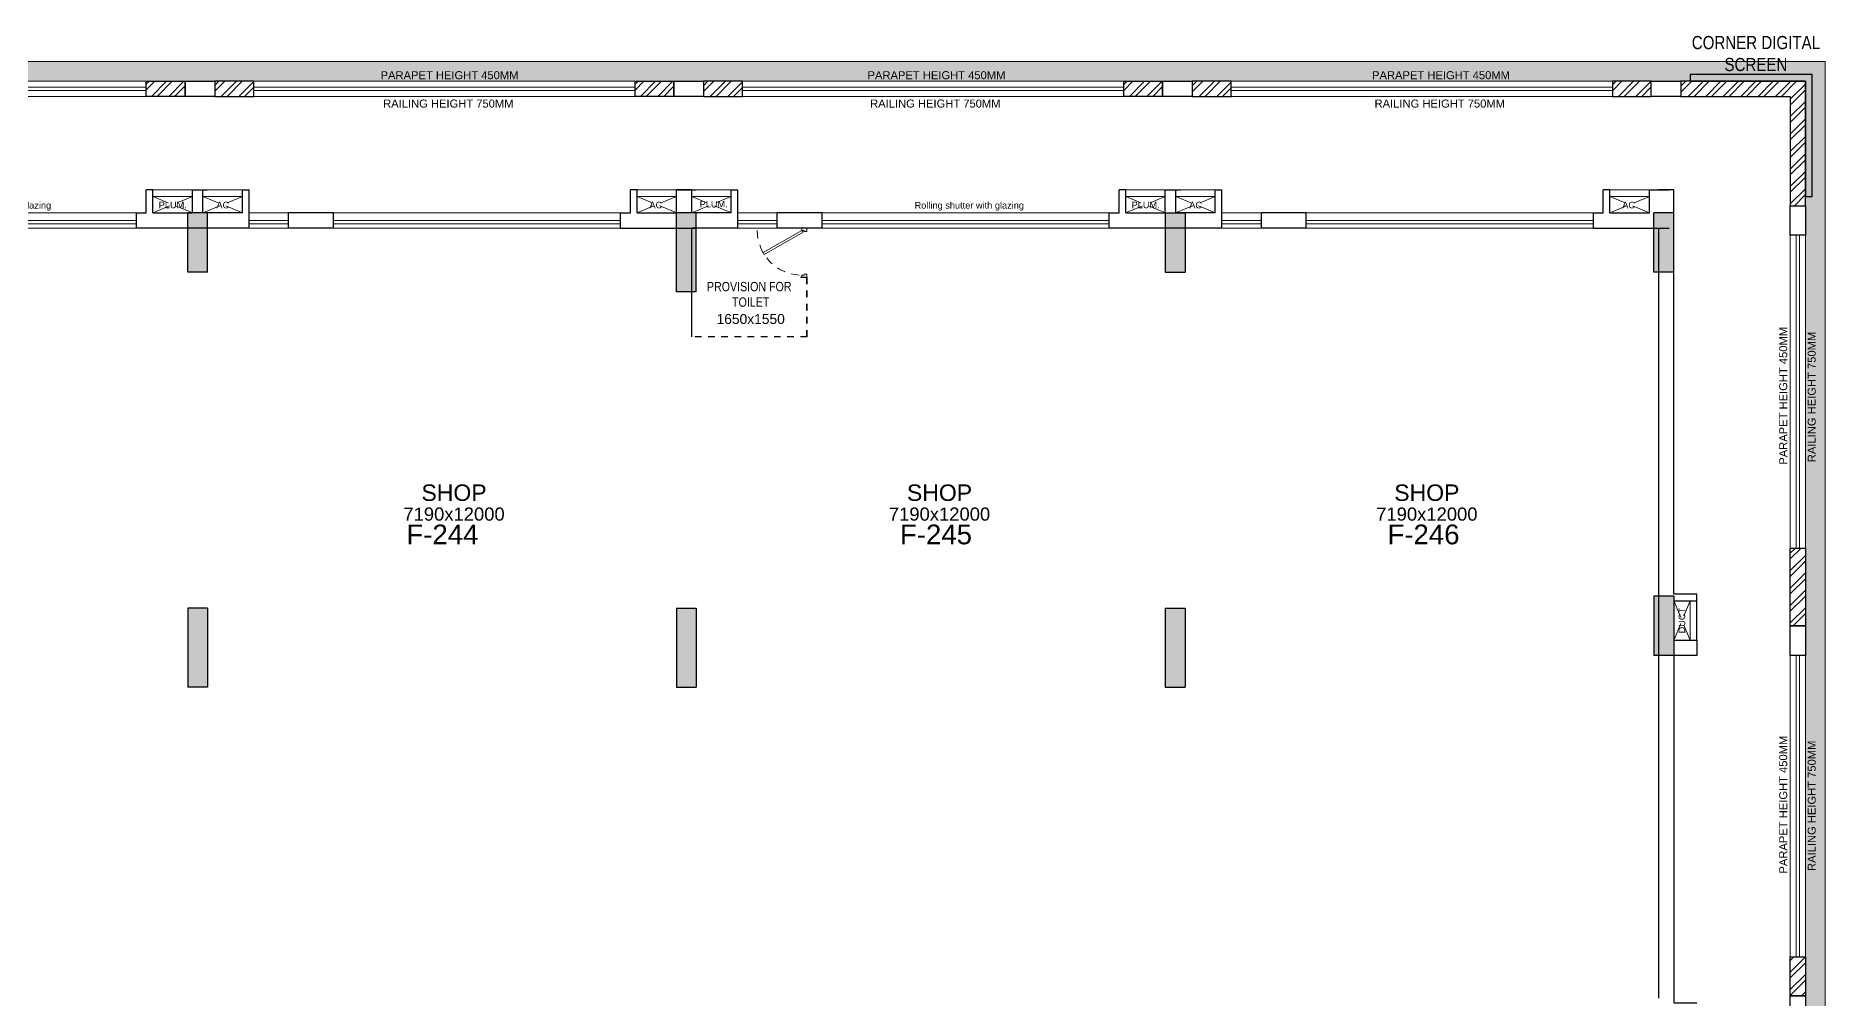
# Model space of a CAD drawing. Header units: metres. Extents: x 9819 to 10514, y 4405 to 4599.
# Drawn here: x 10323.1 to 10350.27, y 4483.01 to 4497.62 of the extents above; entities that cross this region are included whole.
import ezdxf
from ezdxf.enums import TextEntityAlignment as Align

# ---------------------------------------------------------------- set-up
doc = ezdxf.new("R2010")
doc.units = ezdxf.units.M
doc.header["$MEASUREMENT"] = 0
doc.linetypes.add('DASHED2', pattern=[0.375, 0.25, -0.125])
doc.linetypes.add('HIDDEN', pattern=[0.375, 0.25, -0.125])
for name, color, linetype in [('A_COL. NO', 4, 'Continuous'), ('A_SIGNAGE', 171, 'Continuous'), ('STRU. COL.', 1, 'Continuous')]:
    doc.layers.add(name, color=color, linetype=linetype)
for name, color, linetype, lineweight in [('A_COMMENTS', 3, 'Continuous', 0), ('A_CONC', 1, 'Continuous', 30), ('A_DOOR-WIN', 23, 'Continuous', 9), ('A_DOTTED', 8, 'HIDDEN', 0), ('A_ELE 0.15', 252, 'Continuous', 15), ('A_GLAZE', 140, 'Continuous', 5), ('A_LEDGE', 252, 'Continuous', 15), ('A_SHOP NO.', 113, 'Continuous', 5), ('A_SILL 0.09', 9, 'Continuous', 9), ('A_SILL 0.25', 25, 'Continuous', 15), ('A_TEXT', 7, 'Continuous', 5), ('A_WALL', 7, 'Continuous', 30), ('Doorline', 251, 'DASHED2', 13)]:
    doc.layers.add(name, color=color, linetype=linetype, lineweight=lineweight)
doc.layers.get('A_COL. NO').off()
doc.styles.add('A', font='ARIALN.TTF')
doc.styles.get("Standard").update_dxf_attribs({"font": 'arial.ttf'})

# ---------------------------------------------------------------- blocks, each defined once
blk = doc.blocks.new('col')
at = {"linetype": 'Continuous'}
blk.add_hatch(color=256, dxfattribs=at).paths.add_polyline_path([(0, 0), (1, 0), (1, 1), (0, 1), (0, 0)])
at = {"linetype": 'Continuous', "lineweight": 25}
for p, q in [((0, 1), (1, 1)), ((0, 1), (0, 0)), ((1, 1), (1, 0)), ((0, 0), (1, 0))]:
    blk.add_line(p, q, dxfattribs=at)
blk = doc.blocks.new('WING-F REVISED COLU.')
at = {"layer": 'STRU. COL.', "zscale": 0.23}
for p, xscale, yscale, rotation in [((5540.193, -8836.166), 0.3, 0.9, 180), ((5547.613, -8836.166), 0.3, 1.2, 180), ((5555.033, -8836.166), -0.9000000000000005, 0.3000000000000001, 90), ((5562.453, -8836.166), 0.3, 0.9, 180), ((5547.613, -8842.171), -1.2, 0.3, 90), ((5555.033, -8842.171), -1.2, 0.3, 90)]:
    blk.add_blockref('col', p, dxfattribs=dict(at, xscale=xscale, yscale=yscale, rotation=rotation))
at = {"layer": 'STRU. COL.', "xscale": -0.3, "zscale": 0.23}
for p, yscale in [((5562.453, -8842.886), 0.9), ((5540.193, -8843.371), 1.2)]:
    blk.add_blockref('col', p, dxfattribs=dict(at, yscale=yscale))
blk = doc.blocks.new('A$C682559e5')
at = {"lineweight": 30, "true_color": 0x636466}
h = blk.add_hatch(dxfattribs=at)
h.set_pattern_fill('ANSI32', color=251, scale=0.5)
h.set_pattern_definition([(45, (-9910.29707, -4328.92705), (-0.1325825215, 0.1325825215), []), (45, (-9910.20869, -4328.92705), (-0.1325825215, 0.1325825215), [])])
h.paths.add_polyline_path([(-1.89, 78.31), (-1.89, 78.08), (-0.23, 78.08), (-0.23, 76.42), (0, 76.42), (0, 78.31)])
h.paths.add_polyline_path([(0, 75.38), (0, 75.97), (-0.23, 75.97), (-0.23, 75.38)])
h.paths.add_polyline_path([(0, 64.55), (0, 63.96), (-0.23, 63.96), (-0.23, 64.55)])
h.paths.add_polyline_path([(0, 62.92), (0, 63.51), (-0.23, 63.51), (-0.23, 62.92)])
h.paths.add_polyline_path([(0, 58.32), (0, 57.73), (-0.23, 57.73), (-0.23, 58.32)])
h.paths.add_polyline_path([(0, 56.69), (0, 57.28), (-0.23, 57.28), (-0.23, 56.69)])
h.paths.add_polyline_path([(0, 52.09), (0, 51.5), (-0.23, 51.5), (-0.23, 52.09)])
h.paths.add_polyline_path([(0, 50.46), (0, 51.05), (-0.23, 51.05), (-0.23, 50.46)])
h.paths.add_polyline_path([(0, 45.86), (0, 45.27), (-0.23, 45.27), (-0.23, 45.86)])
h.paths.add_polyline_path([(0, 44.23), (0, 44.82), (-0.23, 44.82), (-0.23, 44.23)])
h.paths.add_polyline_path([(0, 39.63), (0, 39.04), (-0.23, 39.04), (-0.23, 39.63)])
h.paths.add_polyline_path([(0, 38), (0, 38.59), (-0.23, 38.59), (-0.23, 38)])
h.paths.add_polyline_path([(0, 33.62), (0, 33.03), (-0.23, 33.03), (-0.23, 33.62)])
h.paths.add_polyline_path([(0, 31.99), (0, 32.58), (-0.23, 32.58), (-0.23, 31.99)])
h.paths.add_polyline_path([(0, 25.76), (0, 26.35), (-0.23, 26.35), (-0.23, 25.76)])
h.paths.add_polyline_path([(0, 27.39), (0, 26.8), (-0.23, 26.8), (-0.23, 27.39)])
h.paths.add_polyline_path([(0, 21.16), (0, 20.57), (-0.23, 20.57), (-0.23, 21.16)])
h.paths.add_polyline_path([(0, 19.53), (0, 20.12), (-0.23, 20.12), (-0.23, 19.53)])
h.paths.add_polyline_path([(0, 13.3), (0, 13.89), (-0.23, 13.89), (-0.23, 13.3)])
h.paths.add_polyline_path([(0, 14.93), (0, 14.34), (-0.23, 14.34), (-0.23, 14.93)])
h.paths.add_polyline_path([(0, 7.09), (0, 8.27), (-0.23, 8.27), (-0.23, 7.09)])
h.paths.add_polyline_path([(-1.89, 0), (-1.89, 0.23), (-0.23, 0.23), (-0.23, 1.89), (0, 1.89), (0, 0)])
h.paths.add_polyline_path([(-2.93, 0), (-2.34, 0), (-2.34, 0.23), (-2.93, 0.23)])
h.paths.add_polyline_path([(-8.72, 0), (-9.31, 0), (-9.31, 0.23), (-8.72, 0.23)])
h.paths.add_polyline_path([(-10.35, 0), (-9.76, 0), (-9.76, 0.23), (-10.35, 0.23)])
h.paths.add_polyline_path([(-25.19, 0), (-24.6, 0), (-24.6, 0.23), (-25.19, 0.23)])
h.paths.add_polyline_path([(-23.56, 0), (-24.15, 0), (-24.15, 0.23), (-23.56, 0.23)])
h.paths.add_polyline_path([(-17.77, 0), (-17.18, 0), (-17.18, 0.23), (-17.77, 0.23)])
h.paths.add_polyline_path([(-16.14, 0), (-16.73, 0), (-16.73, 0.23), (-16.14, 0.23)])
h.paths.add_polyline_path([(-32.02, 0), (-32.02, 0.23), (-33.68, 0.23), (-33.68, 1.89), (-33.91, 1.89), (-33.91, 0)])
h.paths.add_polyline_path([(-31.57, 0), (-30.98, 0), (-30.98, 0.23), (-31.57, 0.23)])
h.paths.add_polyline_path([(-33.91, 7.09), (-33.91, 8.27), (-33.68, 8.27), (-33.68, 7.09)])
h.paths.add_polyline_path([(-33.91, 13.3), (-33.91, 13.89), (-33.68, 13.89), (-33.68, 13.3)])
h.paths.add_polyline_path([(-33.91, 14.93), (-33.91, 14.34), (-33.68, 14.34), (-33.68, 14.93)])
h.paths.add_polyline_path([(-33.91, 19.53), (-33.91, 20.12), (-33.68, 20.12), (-33.68, 19.53)])
h.paths.add_polyline_path([(-33.91, 21.16), (-33.91, 20.57), (-33.68, 20.57), (-33.68, 21.16)])
h.paths.add_polyline_path([(-33.91, 25.76), (-33.91, 26.35), (-33.68, 26.35), (-33.68, 25.76)])
h.paths.add_polyline_path([(-33.91, 27.39), (-33.91, 26.8), (-33.68, 26.8), (-33.68, 27.39)])
h.paths.add_polyline_path([(-33.91, 31.99), (-33.91, 32.58), (-33.68, 32.58), (-33.68, 31.99)])
h.paths.add_polyline_path([(-33.91, 33.62), (-33.91, 33.03), (-33.68, 33.03), (-33.68, 33.62)])
h.paths.add_polyline_path([(-33.91, 38), (-33.91, 38.59), (-33.68, 38.59), (-33.68, 38)])
h.paths.add_polyline_path([(-33.91, 39.63), (-33.91, 39.04), (-33.68, 39.04), (-33.68, 39.63)])
h.paths.add_polyline_path([(-33.91, 44.23), (-33.91, 44.82), (-33.68, 44.82), (-33.68, 44.23)])
h.paths.add_polyline_path([(-33.91, 45.86), (-33.91, 45.27), (-33.68, 45.27), (-33.68, 45.86)])
h.paths.add_polyline_path([(-33.91, 50.46), (-33.91, 51.05), (-33.68, 51.05), (-33.68, 50.46)])
h.paths.add_polyline_path([(-33.91, 52.09), (-33.91, 51.5), (-33.68, 51.5), (-33.68, 52.09)])
h.paths.add_polyline_path([(-33.91, 56.69), (-33.91, 57.28), (-33.68, 57.28), (-33.68, 56.69)])
h.paths.add_polyline_path([(-33.91, 58.32), (-33.91, 57.73), (-33.68, 57.73), (-33.68, 58.32)])
h.paths.add_polyline_path([(-33.91, 62.92), (-33.91, 63.51), (-33.68, 63.51), (-33.68, 62.92)])
h.paths.add_polyline_path([(-33.91, 64.55), (-33.91, 63.96), (-33.68, 63.96), (-33.68, 64.55)])
h.paths.add_polyline_path([(-33.91, 75.38), (-33.91, 75.97), (-33.68, 75.97), (-33.68, 75.38)])
h.paths.add_polyline_path([(-32.02, 78.31), (-32.02, 78.08), (-33.68, 78.08), (-33.68, 76.42), (-33.91, 76.42), (-33.91, 78.31)])
at = {"layer": 'A_CONC'}
for points in [[(-33.91, 14.34), (-33.68, 14.34), (-33.68, 13.89), (-33.91, 13.89)], [(-33.91, 8.72), (-33.68, 8.72), (-33.68, 8.27), (-33.91, 8.27)], [(-33.91, 2.34), (-33.68, 2.34), (-33.68, 1.89), (-33.91, 1.89)], [(-31.57, 0.23), (-31.57, 0), (-32.02, 0), (-32.02, 0.23)], [(-24.15, 0.23), (-24.15, 0), (-24.6, 0), (-24.6, 0.23)], [(-16.73, 0.23), (-16.73, 0), (-17.18, 0), (-17.18, 0.23)], [(-9.31, 0.23), (-9.31, 0), (-9.76, 0), (-9.76, 0.23)]]:
    blk.add_lwpolyline(points, close=True, dxfattribs=at)
at = {"layer": 'A_WALL'}
for points in [[(-33.91, 13.3), (-33.91, 13.89), (-33.68, 13.89), (-33.68, 13.3)], [(-33.91, 7.09), (-33.91, 8.27), (-33.68, 8.27), (-33.68, 7.09)], [(-32.02, 0), (-32.02, 0.23), (-33.68, 0.23), (-33.68, 1.89), (-33.91, 1.89), (-33.91, 0)], [(-31.57, 0), (-30.98, 0), (-30.98, 0.23), (-31.57, 0.23)], [(-25.19, 0), (-24.6, 0), (-24.6, 0.23), (-25.19, 0.23)], [(-23.56, 0), (-24.15, 0), (-24.15, 0.23), (-23.56, 0.23)], [(-17.77, 0), (-17.18, 0), (-17.18, 0.23), (-17.77, 0.23)], [(-16.14, 0), (-16.73, 0), (-16.73, 0.23), (-16.14, 0.23)], [(-10.35, 0), (-9.76, 0), (-9.76, 0.23), (-10.35, 0.23)], [(-8.72, 0), (-9.31, 0), (-9.31, 0.23), (-8.72, 0.23)]]:
    blk.add_lwpolyline(points, close=True, dxfattribs=at)
blk = doc.blocks.new('A$Ceab5c01c')
at = {"transparency": 33554493}
h = blk.add_hatch(color=256, dxfattribs=at)
h.dxf.hatch_style = 1
h.paths.add_polyline_path([(2.3, 2.3), (-32.21, 2.3), (-32.21, -76.61), (2.3, -76.61)])
h.paths.add_polyline_path([(2, 2), (-31.91, 2), (-31.91, -76.31), (2, -76.31)], flags=16)
at = {"layer": 'A_ELE 0.15', "color": 7, "true_color": 0xffffff}
blk.add_lwpolyline([(2.3, -31.62), (2.3, 2.3), (-32.21, 2.3), (-32.21, -31.62)], dxfattribs=at)
at = {"layer": 'A_GLAZE'}
for points in [[(-23.19, 1.86), (-23.19, 1.91), (-28.98, 1.91), (-28.98, 1.86)], [(-15.77, 1.86), (-15.77, 1.91), (-21.56, 1.91), (-21.56, 1.86)], [(-8.35, 1.86), (-8.35, 1.91), (-14.14, 1.91), (-14.14, 1.86)], [(-0.93, 1.86), (-0.93, 1.91), (-6.72, 1.91), (-6.72, 1.86)], [(1.91, -0.34), (1.86, -0.34), (1.86, -5.09), (1.91, -5.09)]]:
    blk.add_lwpolyline(points, close=True, dxfattribs=at)
at = {"layer": 'A_GLAZE', "elevation": 0}
blk.add_lwpolyline([(1.91, -6.72), (1.86, -6.72), (1.86, -11.3), (1.91, -11.3)], close=True, dxfattribs=at)
at = {"layer": 'A_TEXT', "color": 32, "true_color": 0xcd6928}
for points in [[(2, -31.62), (2, 2), (-31.91, 2), (-31.91, -31.62)], [(1.77, -31.62), (1.77, 1.77), (-31.68, 1.77), (-31.68, -31.62)]]:
    blk.add_lwpolyline(points, dxfattribs=at)
at = {"rotation": 180}
blk.add_blockref('A$C682559e5', (-31.91, 2), dxfattribs=at)
at = {"layer": 'A_TEXT', "color": 32, "true_color": 0xcd6928, "char_height": 0.1215, "attachment_point": 1}
for insert in [(-19.633, 2.153, 0), (-12.24, 2.153, 0), (-4.58, 2.153, 0)]:
    blk.add_mtext_dynamic_manual_height_columns('PARAPET HEIGHT 450MM', width=3.42392, gutter_width=0.931, heights=[0], dxfattribs=dict(at, insert=insert))
at = {"layer": 'A_TEXT', "color": 4, "char_height": 0.1215, "attachment_point": 1}
for insert in [(-19.595, 1.722, 0), (-12.201, 1.722, 0), (-4.542, 1.722, 0)]:
    blk.add_mtext_dynamic_manual_height_columns('RAILING HEIGHT 750MM', width=3.42392, gutter_width=0.931, heights=[0], dxfattribs=dict(at, insert=insert))
at = {"layer": 'A_TEXT', "color": 32, "true_color": 0xcd6928, "char_height": 0.1215, "attachment_point": 1, "rotation": 90}
for insert in [(1.602, -3.824), (1.602, -10.034)]:
    blk.add_mtext_dynamic_manual_height_columns('PARAPET HEIGHT 450MM', width=3.42392, gutter_width=0.931, heights=[0], dxfattribs=dict(at, insert=insert))
at = {"layer": 'A_TEXT', "color": 4, "char_height": 0.1215, "attachment_point": 1, "rotation": 90}
for insert in [(2.034, -3.785), (2.034, -9.995)]:
    blk.add_mtext_dynamic_manual_height_columns('RAILING HEIGHT 750MM', width=3.42392, gutter_width=0.931, heights=[0], dxfattribs=dict(at, insert=insert))
blk = doc.blocks.new('D 750')
at = {"layer": 'A_DOOR-WIN'}
for points in [[(-0.372, 0.665), (-0.035, 0.075), (-0.063, 0.059), (-0.4, 0.649)], [(-0.75, 0.075), (-0.75, 0), (-0.7, 0), (-0.7, 0.043), (-0.715, 0.043), (-0.715, 0.075)], [(0, 0.075), (0, 0), (-0.05, 0), (-0.05, 0.043), (-0.035, 0.043), (-0.035, 0.075)]]:
    blk.add_lwpolyline(points, close=True, dxfattribs=at)
at = {"layer": 'Doorline', "ltscale": 0.5}
blk.add_arc((-0.035, 0.075), 0.68, 90, 180, dxfattribs=at)
blk = doc.blocks.new('A$C7465e08f')
at = {"layer": 'A_DOOR-WIN'}
for p, q in [((2.21, -0.465), (6.57, -0.465)), ((2.21, -0.515), (6.57, -0.515)), ((9.56, -0.465), (13.92, -0.465)), ((9.56, -0.515), (13.92, -0.515))]:
    blk.add_line(p, q, dxfattribs=at)
at = {"layer": 'A_DOTTED'}
for p, q in [((0.83, -0.1), (0.23, -0.35)), ((0.23, -0.1), (0.83, -0.35)), ((7.42, -0.1), (6.82, -0.35)), ((6.82, -0.1), (7.42, -0.35)), ((8.18, -0.1), (7.58, -0.35)), ((7.58, -0.1), (8.18, -0.35)), ((14.77, -0.1), (14.17, -0.35)), ((14.17, -0.1), (14.77, -0.35))]:
    blk.add_line(p, q, dxfattribs=at)
at = {"layer": 'A_GLAZE'}
for p, q in [((1.53, -0.465), (0.93, -0.465)), ((1.53, -0.515), (0.93, -0.515)), ((8.88, -0.465), (8.28, -0.465)), ((8.88, -0.515), (8.28, -0.515))]:
    blk.add_line(p, q, dxfattribs=at)
at = {"layer": 'A_LEDGE'}
for p, q in [((0.83, 0), (0.23, 0)), ((6.82, 0), (7.42, 0)), ((14.17, 0), (14.77, 0)), ((0.83, -0.1), (0.23, -0.1)), ((6.82, -0.1), (7.42, -0.1)), ((8.18, 0), (7.58, 0)), ((8.18, -0.1), (7.58, -0.1)), ((14.17, -0.1), (14.77, -0.1))]:
    blk.add_line(p, q, dxfattribs=at)
at = {"layer": 'A_SILL 0.09'}
for p, q in [((1.53, -0.35), (0.93, -0.35)), ((2.21, -0.35), (6.57, -0.35)), ((8.88, -0.35), (8.28, -0.35)), ((9.56, -0.35), (13.92, -0.35)), ((1.53, -0.58), (0.93, -0.58)), ((6.57, -0.58), (2.21, -0.58)), ((8.88, -0.58), (8.28, -0.58)), ((13.92, -0.58), (9.56, -0.58))]:
    blk.add_line(p, q, dxfattribs=at)
at = {"layer": 'A_WALL'}
for p, q in [((0.23, 0), (0, 0)), ((0.23, -0.35), (0.23, 0)), ((0.83, -0.35), (0.83, 0)), ((0.83, 0), (0.93, 0)), ((0.93, -0.58), (0.93, 0)), ((6.72, -0.35), (6.72, 0)), ((6.82, 0), (6.72, 0)), ((6.82, -0.35), (6.82, 0)), ((7.42, -0.35), (7.42, 0)), ((7.42, 0), (7.65, 0)), ((14.07, -0.35), (14.07, 0)), ((14.17, 0), (14.07, 0)), ((14.17, -0.35), (14.17, 0)), ((14.77, -0.35), (14.77, 0)), ((14.77, 0), (15.07, 0)), ((7.58, -0.35), (7.58, 0)), ((8.18, -0.35), (8.18, 0)), ((8.18, 0), (8.28, 0)), ((8.28, -0.58), (8.28, 0)), ((0.83, -0.35), (0.23, -0.35)), ((2.21, -0.35), (1.53, -0.35)), ((1.53, -0.58), (1.53, -0.35)), ((2.21, -0.58), (2.21, -0.35)), ((6.57, -0.35), (6.72, -0.35)), ((6.57, -0.58), (6.57, -0.35)), ((6.82, -0.35), (7.42, -0.35)), ((8.18, -0.35), (7.58, -0.35)), ((9.56, -0.35), (8.88, -0.35)), ((8.88, -0.58), (8.88, -0.35)), ((9.56, -0.58), (9.56, -0.35)), ((13.92, -0.35), (14.07, -0.35)), ((13.92, -0.58), (13.92, -0.35)), ((14.17, -0.35), (14.77, -0.35)), ((0.93, -0.58), (0.23, -0.58)), ((2.21, -0.58), (1.53, -0.58)), ((8.28, -0.58), (6.57, -0.58)), ((9.56, -0.58), (8.88, -0.58)), ((13.92, -0.58), (15.07, -0.58)), ((1.98, -1.33), (1.88, -1.33))]:
    blk.add_line(p, q, dxfattribs=at)
at = {"layer": 'A_WALL', "color": 252, "linetype": 'DASHED2', "ltscale": 0.3, "true_color": 0x939598}
for p, q in [((0.23, -2.13), (0.23, -0.58)), ((1.98, -2.23), (1.98, -1.33)), ((1.98, -2.23), (0.23, -2.23))]:
    blk.add_line(p, q, dxfattribs=at)
blk.add_lwpolyline([(1.98, -1.33), (1.98, -2.23), (0.23, -2.23), (0.23, -0.58)], dxfattribs=at)
at = {"layer": 'A_DOOR-WIN', "rotation": 90}
blk.add_blockref('D 750', (1.98, -0.58), dxfattribs=at)
at = {"insert": (0.117, -1.398), "char_height": 0.1411, "width": 1.97366, "attachment_point": 1, "style": 'A'}
blk.add_mtext('\\pxqc;PROVISION FOR\\P TOILET ', dxfattribs=at)
at = {"layer": 'A_TEXT'}
for s, height, p in [('PLUM.', 0.1, (0.564, -0.267)), ('Rolling shutter with glazing', 0.1, (4.445, -0.284)), ('PLUM.', 0.1, (7.122, -0.278)), ('AC', 0.1, (7.882, -0.28)), ('AC', 0.1, (14.456, -0.28)), ('1650x1550', 0.15, (1.126, -2.036)), ('SHOP', 0.25, (3.993, -4.724)), ('SHOP', 0.25, (11.392, -4.724)), ('7190x12000', 0.2, (3.993, -5.024)), ('7190x12000', 0.2, (11.392, -5.024))]:
    blk.add_text(s, height=height, dxfattribs=at).set_placement(p, align=Align.CENTER)

msp = doc.modelspace()

# ---------------------------------------------------------------- linework, layer by layer
at = {"layer": 'A_COMMENTS'}
msp.add_lwpolyline([(10348.2164, 4488.4428), (10347.9664, 4488.4428), (10347.9664, 4489.0428), (10348.2164, 4489.0428)], close=True, dxfattribs=at)
at = {"layer": 'A_DOTTED'}
for p, q in [((10348.2164, 4489.0428), (10347.9664, 4488.4428)), ((10348.2164, 4488.4428), (10347.9664, 4489.0428))]:
    msp.add_line(p, q, dxfattribs=at)
at = {"layer": 'A_LEDGE'}
msp.add_line((10348.2164, 4489.0428), (10348.2164, 4488.4428), dxfattribs=at)
at = {"layer": 'A_SIGNAGE', "color": 1}
msp.add_lwpolyline([(10349.9664, 4496.9328), (10349.9664, 4495.1828), (10350.0664, 4495.1828), (10350.0664, 4497.0348), (10348.2164, 4497.0348), (10348.2164, 4496.9328)], close=True, dxfattribs=at)
at = {"layer": 'A_SILL 0.25'}
for points in [[(10226.6364, 4424.8528), (10224.6364, 4424.8528), (10224.6364, 4496.9328), (10258.5464, 4496.9328), (10258.5464, 4464.2428), (10270.3464, 4464.2428), (10270.3464, 4496.9328), (10304.2564, 4496.9328), (10304.2564, 4464.2428), (10316.0564, 4464.2428), (10316.0564, 4496.9328), (10349.9664, 4496.9328), (10349.9664, 4418.6228), (10347.9664, 4418.6228)], [(10226.6364, 4425.0828), (10224.8664, 4425.0828), (10224.8664, 4496.7028), (10258.3164, 4496.7028), (10258.3164, 4464.0128), (10270.5764, 4464.0128), (10270.5764, 4496.7028), (10304.0264, 4496.7028), (10304.0264, 4464.0128), (10316.2864, 4464.0128), (10316.2864, 4496.7028), (10349.7364, 4496.7028), (10349.7364, 4418.8528), (10347.9664, 4418.8528)]]:
    msp.add_lwpolyline(points, dxfattribs=at)
at = {"layer": 'A_WALL'}
msp.add_line((10347.9664, 4489.0428), (10348.3164, 4489.0428), dxfattribs=at)
for points in [[(10348.3164, 4488.4428), (10348.3164, 4489.0428), (10348.3164, 4489.1428), (10347.9664, 4489.1428), (10347.9664, 4495.2828), (10347.7364, 4495.2828)], [(10347.7364, 4494.7078), (10347.7364, 4483.0078)], [(10347.9664, 4489.0428), (10347.9664, 4488.4428), (10348.3164, 4488.4428), (10348.3164, 4488.2128), (10347.9664, 4488.2128), (10347.9664, 4482.9328), (10348.3164, 4482.9328)]]:
    msp.add_lwpolyline(points, dxfattribs=at)

# ---------------------------------------------------------------- block references
for p in [(10318.0564, 4495.2828), (10332.8264, 4495.2828)]:
    msp.add_blockref('A$C7465e08f', p)
at = {"layer": 'A_COL. NO'}
msp.add_blockref('WING-F REVISED COLU.', (4785.5137, 13331.0986), dxfattribs=at)
at = {"layer": 'A_SILL 0.25'}
msp.add_blockref('A$Ceab5c01c', (10347.9664, 4494.9328), dxfattribs=at)

# ---------------------------------------------------------------- texts
at = {"layer": 'A_SHOP NO.'}
for s, p in [('F-244', (10329.272, 4489.8999)), ('F-245', (10336.7655, 4489.9001)), ('F-246', (10344.1672, 4489.8999))]:
    msp.add_text(s, height=0.3, dxfattribs=at).set_placement(p, align=Align.CENTER)
at = {"layer": 'A_SIGNAGE', "color": 1, "insert": (10349.2142, 4497.6208), "char_height": 0.2, "attachment_point": 2, "style": 'A'}
msp.add_mtext_dynamic_manual_height_columns('CORNER DIGITAL SCREEN', width=1.982062, gutter_width=1, heights=[0], dxfattribs=at)
at = {"layer": 'A_TEXT'}
msp.add_text('DUCT', height=0.1, rotation=90, dxfattribs=at).set_placement((10348.1403, 4488.7404), align=Align.CENTER)

doc.saveas('drawing.dxf')
